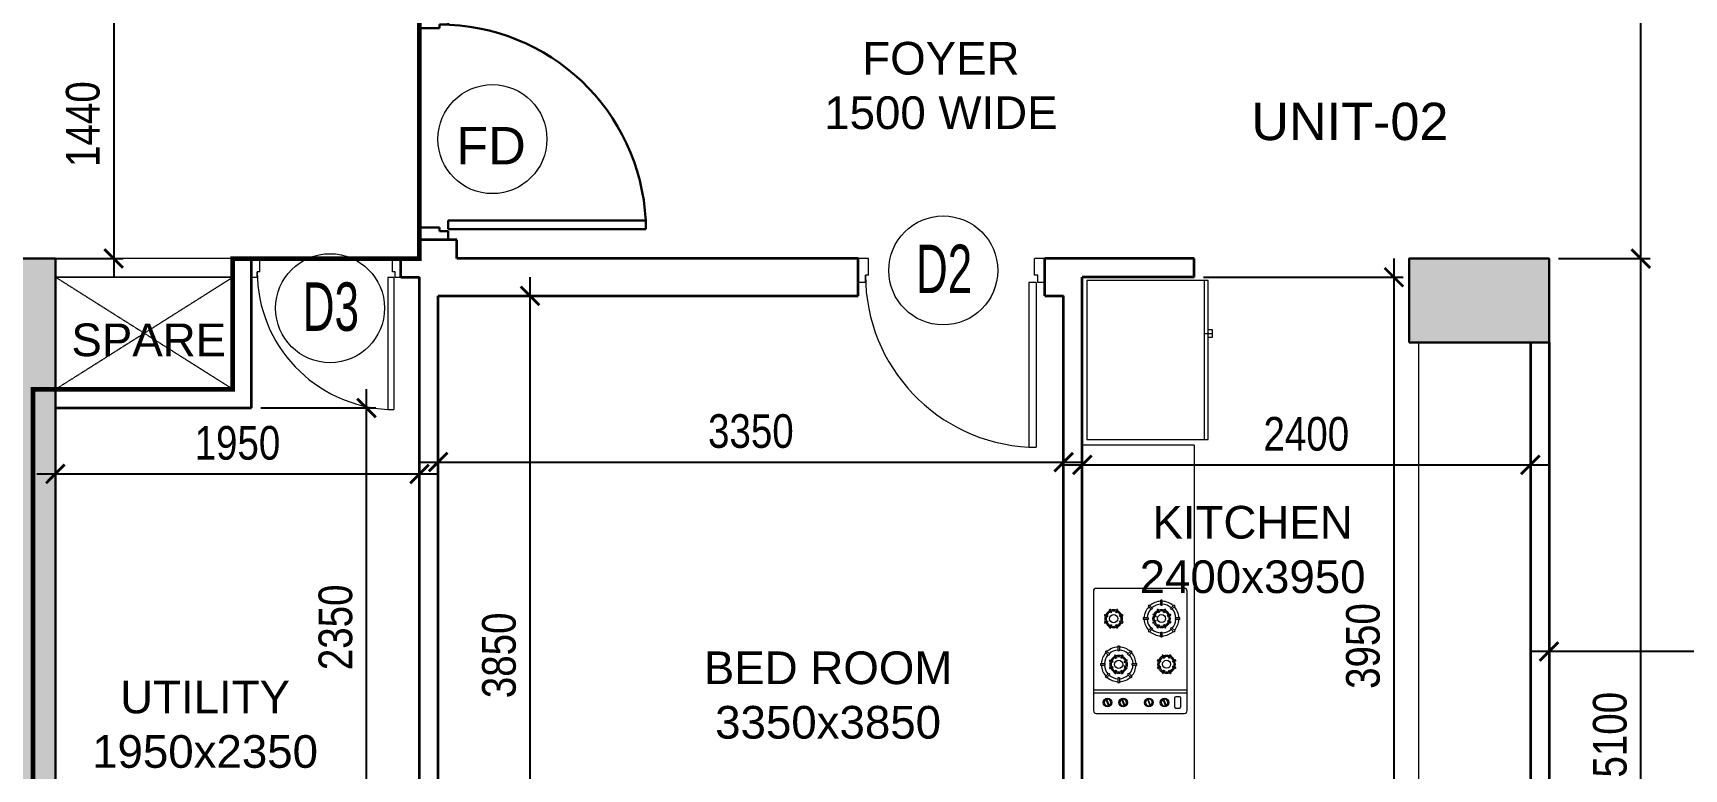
# Model space of a CAD drawing. Header units: millimetres. Extents: x 3650 to 49311, y 3096 to 28325.
# Drawn here: x 29706 to 38549, y 8947 to 12888 of the extents above; entities that cross this region are included whole.
import ezdxf
from ezdxf.enums import TextEntityAlignment as Align

# ---------------------------------------------------------------- set-up
doc = ezdxf.new("R2010")
doc.units = ezdxf.units.MM
doc.linetypes.add('HIDDEN', pattern=[0.375, 0.25, -0.125])
for name, color, linetype, lineweight in [('13SC1', 7, 'Continuous', 15), ('25GR1', 7, 'Continuous', 15), ('DIM', 23, 'Continuous', 25), ('DIM 02', 13, 'Continuous', 15), ('DOOR', 36, 'Continuous', 15), ('ELE', 36, 'Continuous', 20), ('FIXTURE', 8, 'Continuous', 9), ('GPMTAG', 7, 'Continuous', 15), ('HATCH', 8, 'Continuous', 13), ('S-COLUMN HATCH', 254, 'Continuous', 13), ('S-TYPICAL COLUMN', 240, 'Continuous', 30), ('TEXT', 7, 'Continuous', 20), ('UGT & STP', 1, 'Continuous', 30), ('WALL', 40, 'Continuous', 35)]:
    doc.layers.add(name, color=color, linetype=linetype, lineweight=lineweight)
doc.layers.add('AREA', color=1, linetype='Continuous')
doc.styles.add('ARIAL-NARROW', font='')
doc.styles.get("Standard").update_dxf_attribs({"font": 'arial.ttf'})
doc.styles.add('STYOTY', font='ROMANS.shx', dxfattribs={"width": 0.65, "height": 200})
doc.styles.get('ARIAL-NARROW').set_extended_font_data('Arial Narrow')
doc.dimstyles.new('MM 75', dxfattribs={"dimscale": 100, "dimtxt": 1.8, "dimasz": 1, "dimexe": 0.5, "dimexo": 0.5, "dimgap": 0.75, "dimtad": 1, "dimdec": 4, "dimdsep": 46, "dimtxsty": 'ARIAL-NARROW', "dimblk": 'ARCHTICK', "dimcen": -3, "dimdle": 1, "dimadec": 0, "dimazin": 0, "dimtfac": 1, "dimtdec": 4, "dimtofl": 0, "dimtmove": 1, "dimatfit": 3, "dimfxl": 1, "dimtolj": 1, "dimtzin": 0, "dimlwd": -1, "dimlwe": -1, "dimarcsym": 0})

# ---------------------------------------------------------------- blocks, each defined once
blk = doc.blocks.new('G$C249D5FE5')
at = {"layer": 'S-COLUMN HATCH'}
h = blk.add_hatch(color=256, dxfattribs=at)
h.dxf.hatch_style = 1
h.paths.add_polyline_path([(24635, 5225), (24875, 5225), (24875, 25), (24635, 25)])
h = blk.add_hatch(color=256, dxfattribs=at)
h.dxf.hatch_style = 1
h.paths.add_polyline_path([(32125, 4775), (32875, 4775), (32875, 5225), (32125, 5225)])
h = blk.add_hatch(color=256, dxfattribs=at)
h.dxf.hatch_style = 1
h.paths.add_polyline_path([(32125, 4775), (32875, 4775), (32875, 5225), (32125, 5225)])
at = {"layer": 'S-TYPICAL COLUMN', "ltscale": 500, "elevation": 0}
for points in [[(24635, 5225), (24875, 5225), (24875, 25), (24635, 25)], [(32125, 4775), (32875, 4775), (32875, 5225), (32125, 5225)], [(32125, 4775), (32875, 4775), (32875, 5225), (32125, 5225)]]:
    blk.add_lwpolyline(points, close=True, dxfattribs=at)
blk = doc.blocks.new('otyd')
at = {"layer": '13SC1', "color": 7}
blk.add_circle((0, 0), 250, dxfattribs=at)
at = {"layer": '25GR1', "color": 1, "true_color": 0xf00000, "style": 'STYOTY', "width": 0.65, "flags": 1}
for tag, p in [('01', (0, -94.2)), ('02', (3.2, -587.9))]:
    blk.add_attdef(tag, text='', height=200, dxfattribs=at).set_placement(p, align=Align.CENTER)
blk = doc.blocks.new('A$C48195D84-flatten-1')
for p, q in [((0, -628.6), (-850, -628.6)), ((-303.6, -671.4), (-303.6, -650)), ((-260.7, -671.4), (-303.6, -671.4)), ((-282.1, -628.6), (-282.1, -671.4)), ((-260.7, -650), (-260.7, -671.4))]:
    blk.add_line(p, q)
blk.add_lwpolyline([(0, -650), (0, 0), (-850, 0), (-850, -650)], close=True)
blk = doc.blocks.new('A$C38DF52A8-flatten-1')
for p, q in [((0, 14.9), (0, 654.8)), ((14.9, 669.7), (487.4, 669.7)), ((502.3, 654.8), (502.3, 14.9)), ((83.5, 556), (65.2, 574.3)), ((89.4, 561.9), (71.1, 580.2)), ((89.4, 561.9), (83.5, 556)), ((105.8, 524.3), (89.7, 531)), ((121.1, 539.6), (114.5, 555.7)), ((126.6, 541.9), (120, 558)), ((133.3, 580.1), (133.3, 606)), ((141.6, 580.1), (133.3, 580.1)), ((141.6, 580.1), (141.6, 606)), ((148.3, 541.9), (154.9, 558)), ((153.8, 539.6), (160.4, 555.7)), ((185.2, 531), (169.1, 524.3)), ((185.5, 561.9), (203.8, 580.2)), ((191.4, 556), (185.5, 561.9)), ((191.4, 556), (209.7, 574.3)), ((377.5, 538.9), (370.9, 554.9)), ((383, 541.1), (376.4, 557.2)), ((404.7, 541.1), (411.3, 557.2)), ((410.2, 538.9), (416.8, 554.9)), ((39.5, 512.1), (65.4, 512.1)), ((39.5, 503.8), (65.4, 503.8)), ((83.5, 459.9), (65.2, 441.6)), ((65.4, 512.1), (65.4, 503.8)), ((89.4, 454), (71.1, 435.7)), ((83.5, 459.9), (89.4, 454)), ((103.5, 497.2), (87.4, 490.5)), ((103.5, 518.8), (87.5, 525.5)), ((105.8, 491.7), (89.7, 485)), ((114.5, 460.2), (121.1, 476.3)), ((120, 458), (126.6, 474)), ((155, 458), (148.3, 474)), ((160.5, 460.2), (153.8, 476.3)), ((177.5, 522), (164.6, 516.6)), ((177.5, 494), (164.6, 499.3)), ((185.2, 485), (169.1, 491.7)), ((191.4, 459.9), (185.5, 454)), ((185.5, 454), (203.8, 435.7)), ((191.4, 459.9), (209.7, 441.6)), ((209.6, 512.1), (209.6, 503.8)), ((209.6, 512.1), (235.5, 512.1)), ((209.6, 503.8), (235.5, 503.8)), ((359.9, 496.4), (343.8, 489.7)), ((359.9, 518.1), (343.9, 524.7)), ((362.2, 523.6), (346.1, 530.2)), ((362.2, 490.9), (346.1, 484.2)), ((370.9, 459.5), (377.5, 475.6)), ((376.4, 457.2), (383, 473.3)), ((411.4, 457.2), (404.7, 473.3)), ((416.9, 459.5), (410.2, 475.6)), ((441.6, 530.2), (425.5, 523.6)), ((441.6, 484.2), (425.5, 490.9)), ((443.8, 524.7), (427.8, 518.1)), ((443.9, 489.7), (427.8, 496.4)), ((133.3, 410), (133.3, 435.8)), ((141.6, 435.8), (133.3, 435.8)), ((141.6, 410), (141.6, 435.8)), ((362.9, 360.8), (362.9, 334.9)), ((371.3, 360.8), (371.3, 334.9)), ((60.7, 281), (76.8, 274.3)), ((63, 286.5), (79.1, 279.8)), ((87.7, 311.3), (94.4, 295.2)), ((93.2, 313.5), (99.9, 297.5)), ((128.2, 313.5), (121.6, 297.5)), ((133.7, 311.3), (127.1, 295.2)), ((142.4, 279.8), (158.5, 286.5)), ((144.7, 274.3), (160.7, 281)), ((294.9, 266.9), (269.1, 266.9)), ((313.1, 310.9), (294.9, 329.1)), ((294.9, 258.6), (294.9, 266.9)), ((319, 316.7), (300.8, 335)), ((313.1, 310.9), (319, 316.7)), ((319.4, 285.7), (335.5, 279.1)), ((327.1, 276.7), (340, 271.4)), ((344.1, 310.5), (350.8, 294.4)), ((349.6, 312.8), (356.3, 296.7)), ((362.9, 334.9), (371.3, 334.9)), ((384.6, 312.8), (377.9, 296.7)), ((390.1, 310.5), (383.4, 294.4)), ((398.8, 279.1), (414.8, 285.7)), ((401, 273.6), (417.1, 280.2)), ((415.2, 316.7), (433.5, 335)), ((421.1, 310.9), (415.2, 316.7)), ((421.1, 310.9), (439.3, 329.1)), ((439.2, 258.6), (439.2, 266.9)), ((465.1, 266.9), (439.2, 266.9)), ((60.7, 246), (76.8, 252.7)), ((63, 240.5), (79.1, 247.2)), ((94.4, 231.9), (87.7, 215.8)), ((99.9, 229.6), (93.2, 213.5)), ((121.5, 229.6), (128.2, 213.5)), ((127, 231.9), (133.7, 215.8)), ((142.4, 247.2), (158.4, 240.5)), ((144.6, 252.7), (160.7, 246)), ((294.9, 258.6), (269.1, 258.6)), ((313.1, 214.7), (294.9, 196.4)), ((319, 208.8), (300.8, 190.5)), ((313.1, 214.7), (319, 208.8)), ((319.4, 239.8), (335.5, 246.4)), ((327.1, 248.8), (340, 254.1)), ((350.8, 231.1), (344.1, 215)), ((356.3, 228.8), (349.6, 212.8)), ((362.9, 190.6), (371.3, 190.6)), ((362.9, 190.6), (362.9, 164.8)), ((371.3, 190.6), (371.3, 164.8)), ((377.9, 228.8), (384.6, 212.8)), ((383.4, 231.1), (390.1, 215)), ((398.7, 246.4), (414.8, 239.8)), ((401, 251.9), (417.1, 245.3)), ((415.2, 208.8), (421.1, 214.7)), ((415.2, 208.8), (433.5, 190.5)), ((421.1, 214.7), (439.3, 196.4)), ((465.1, 258.6), (439.2, 258.6)), ((0, 125), (502.3, 125)), ((0, 110.1), (0, 125)), ((502.3, 110.1), (0, 110.1)), ((41.2, 89.1), (61.5, 89.1)), ((502.3, 125), (502.3, 110.1)), ((33.7, 36.3), (33.7, 81.7)), ((61.5, 28.9), (41.2, 28.9)), ((68.9, 81.7), (68.9, 36.3)), ((127.1, 75.6), (112.9, 42.8)), ((129.8, 74.5), (115.6, 41.6)), ((210.8, 75.6), (196.6, 42.8)), ((213.5, 74.5), (199.3, 41.6)), ((348.7, 75.6), (334.5, 42.8)), ((351.5, 74.5), (337.3, 41.6)), ((432.4, 75.6), (418.3, 42.8)), ((435.2, 74.5), (421, 41.6)), ((487.4, 0), (14.9, 0))]:
    blk.add_line(p, q)
at = {"extrusion": (0, 0, -1)}
for centre, major_axis, start_param, end_param in [((14.9, 654.8), (10.5, 10.5), 3.926991, 5.497787), ((487.4, 654.8), (10.5, -10.5), 3.926989, 5.497786), ((137.5, 508), (65.8, -65.8), 2.401009, 3.096778), ((137.5, 508), (54.4, 54.4), 3.981227, 4.658153), ((137.5, 508), (69.3, 69.3), 4.669854, 4.754924), ((137.5, 508), (65.8, -65.8), 3.186407, 3.882176), ((137.5, 508), (54.4, 54.4), 4.766625, 5.443551), ((137.5, 508), (37.5, -37.5), 2.693228, 2.805648), ((137.5, 508), (33.7, -33.7), 2.811975, 3.472158), ((137.5, 508), (28.9, -28.9), 2.822404, 3.461887), ((137.5, 508), (37.5, 37.5), 5.049187, 5.161606), ((137.5, 508), (25.2, -25.2), 3.451071, 3.618432), ((137.5, 508), (33.7, -33.7), 3.597111, 4.257093), ((137.5, 508), (28.9, 28.9), 5.178292, 5.817541), ((137.5, 508), (69.3, -69.3), 3.884456, 3.969525), ((137.5, 508), (65.8, 65.8), 5.542602, 6.238371), ((137.5, 508), (54.4, -54.4), 3.981227, 4.658153), ((137.5, 508), (25.2, 25.2), 5.806644, 5.974006), ((137.5, 508), (37.5, 37.5), 5.83401, 5.94643), ((137.5, 508), (28.9, 28.9), 5.96315, 6.602482), ((137.5, 508), (33.7, 33.7), 5.952842, 6.612895), ((137.5, 508), (54.4, -54.4), 4.766625, 5.443551), ((137.5, 508), (69.3, -69.3), 4.669854, 4.754924), ((137.5, 508), (65.8, -65.8), 4.757204, 5.452973), ((393.8, 507.2), (33.7, 33.7), 4.382772, 5.042954), ((393.8, 507.2), (28.9, -28.9), 2.822404, 3.461887), ((393.8, 507.2), (37.5, -37.5), 3.47839, 3.59081), ((393.8, 507.2), (25.2, 25.2), 5.021867, 5.189229), ((393.8, 507.2), (33.7, 33.7), 5.167907, 5.827889), ((393.8, 507.2), (28.9, -28.9), 3.607499, 4.246748), ((393.8, 507.2), (25.2, -25.2), 4.235848, 4.403209), ((393.8, 507.2), (37.5, -37.5), 4.263372, 4.375791), ((393.8, 507.2), (28.9, 28.9), 5.96315, 6.602482), ((393.8, 507.2), (33.7, -33.7), 4.382046, 5.042098), ((137.5, 508), (69.3, -69.3), 2.31366, 2.398729), ((137.5, 508), (65.8, 65.8), 3.186407, 3.882176), ((137.5, 508), (54.4, 54.4), 3.195829, 3.872755), ((137.5, 508), (54.4, 54.4), 2.410431, 3.087356), ((137.5, 508), (37.5, 37.5), 3.478543, 3.590963), ((137.5, 508), (33.7, -33.7), 2.026485, 2.687022), ((137.5, 508), (33.7, 33.7), 2.811491, 3.472328), ((137.5, 508), (28.9, -28.9), 2.036898, 2.676795), ((137.5, 508), (28.9, -28.9), 1.251042, 1.891289), ((137.5, 508), (25.2, 25.2), 4.236821, 4.404182), ((137.5, 508), (25.2, 25.2), 3.451299, 3.618661), ((137.5, 508), (37.5, 37.5), 2.692792, 2.805212), ((137.5, 508), (15.4, -15.4), 0.785398, 7.068583), ((137.5, 508), (25.2, 25.2), 2.665374, 2.832736), ((137.5, 508), (33.7, 33.7), 2.025629, 2.686537), ((137.5, 508), (28.9, -28.9), 0.465104, 1.105433), ((137.5, 508), (54.4, -54.4), 0.054236, 0.731162), ((137.5, 508), (25.2, 25.2), 1.879355, 2.046717), ((137.5, 508), (37.5, 37.5), 1.906977, 2.019397), ((137.5, 508), (28.9, -28.9), 5.962585, 6.60268), ((137.5, 508), (33.7, 33.7), 1.239969, 1.900676), ((137.5, 508), (25.2, -25.2), 5.020719, 5.188081), ((137.5, 508), (25.2, -25.2), 5.805994, 5.973356), ((137.5, 508), (30, 30), 0.336028, 0.448447), ((137.5, 508), (30, 30), 1.121343, 1.233763), ((137.5, 508), (28.9, 28.9), 0.464905, 1.104587), ((137.5, 508), (33.7, 33.7), 0.454663, 1.115015), ((137.5, 508), (54.4, -54.4), 5.552023, 6.228949), ((137.5, 508), (65.8, -65.8), 5.542602, 6.238371), ((137.5, 508), (69.3, 69.3), 0.742864, 0.827933), ((393.8, 507.2), (37.5, -37.5), 1.907747, 2.020167), ((393.8, 507.2), (37.5, 37.5), 4.264024, 4.376444), ((393.8, 507.2), (33.7, 33.7), 3.597281, 4.257819), ((393.8, 507.2), (33.7, 33.7), 2.811491, 3.472328), ((393.8, 507.2), (28.9, 28.9), 3.607694, 4.247591), ((393.8, 507.2), (28.9, 28.9), 2.821838, 3.462086), ((393.8, 507.2), (25.2, 25.2), 4.236821, 4.404182), ((393.8, 507.2), (25.2, 25.2), 3.451299, 3.618661), ((393.8, 507.2), (37.5, -37.5), 1.121996, 1.234415), ((393.8, 507.2), (15.4, -15.4), 0.785398, 7.068583), ((393.8, 507.2), (25.2, -25.2), 1.094578, 1.261939), ((393.8, 507.2), (33.7, 33.7), 2.025629, 2.686537), ((393.8, 507.2), (28.9, 28.9), 2.0359, 2.676229), ((393.8, 507.2), (25.2, -25.2), 0.308559, 0.47592), ((393.8, 507.2), (37.5, -37.5), 0.336181, 0.448601), ((393.8, 507.2), (28.9, -28.9), 5.962585, 6.60268), ((393.8, 507.2), (33.7, 33.7), 1.239969, 1.900676), ((393.8, 507.2), (25.2, 25.2), 0.30833, 0.475692), ((393.8, 507.2), (25.2, -25.2), 5.805994, 5.973356), ((393.8, 507.2), (28.9, 28.9), 0.464905, 1.104587), ((393.8, 507.2), (33.7, 33.7), 0.454663, 1.115015), ((393.8, 507.2), (37.5, 37.5), 0.336028, 0.448447), ((393.8, 507.2), (37.5, 37.5), 1.121343, 1.233763), ((137.5, 508), (69.3, 69.3), 3.099058, 3.184127), ((137.5, 508), (65.8, -65.8), 0.830213, 1.525982), ((137.5, 508), (69.3, 69.3), 2.31366, 2.398729), ((137.5, 508), (65.8, 65.8), 1.615611, 2.31138), ((137.5, 508), (69.3, -69.3), 6.240651, 6.32572), ((367.1, 262.8), (65.8, -65.8), 3.186407, 3.882176), ((367.1, 262.8), (69.3, 69.3), 5.455253, 5.540322), ((367.1, 262.8), (65.8, 65.8), 5.542602, 6.238371), ((110.7, 263.5), (37.5, -37.5), 2.692139, 2.804559), ((110.7, 263.5), (33.7, 33.7), 3.596255, 4.256608), ((110.7, 263.5), (33.7, 33.7), 4.381561, 5.042269), ((110.7, 263.5), (28.9, 28.9), 3.606498, 4.24618), ((110.7, 263.5), (28.9, -28.9), 2.820992, 3.461088), ((110.7, 263.5), (25.2, -25.2), 2.664401, 2.831763), ((110.7, 263.5), (37.5, -37.5), 3.477774, 3.590193), ((110.7, 263.5), (15.4, -15.4), 0.785398, 7.068583), ((110.7, 263.5), (25.2, 25.2), 5.020948, 5.188309), ((110.7, 263.5), (33.7, 33.7), 5.167222, 5.82813), ((110.7, 263.5), (28.9, -28.9), 3.606696, 4.247026), ((110.7, 263.5), (25.2, -25.2), 4.236171, 4.403532), ((110.7, 263.5), (37.5, 37.5), 5.834385, 5.946804), ((110.7, 263.5), (28.9, -28.9), 4.392635, 5.032882), ((110.7, 263.5), (33.7, 33.7), 5.953083, 6.613921), ((110.7, 263.5), (25.2, -25.2), 5.022095, 5.189457), ((110.7, 263.5), (28.9, -28.9), 5.178491, 5.818387), ((110.7, 263.5), (33.7, -33.7), 5.168078, 5.828615), ((110.7, 263.5), (37.5, 37.5), 0.336951, 0.44937), ((367.1, 262.8), (69.3, -69.3), 2.31366, 2.398729), ((367.1, 262.8), (65.8, 65.8), 3.971805, 4.667574), ((367.1, 262.8), (54.4, -54.4), 2.410431, 3.087356), ((367.1, 262.8), (69.3, 69.3), 4.669854, 4.754924), ((367.1, 262.8), (54.4, -54.4), 3.195829, 3.872755), ((367.1, 262.8), (33.7, 33.7), 3.596255, 4.256608), ((367.1, 262.8), (33.7, 33.7), 4.381561, 5.042269), ((367.1, 262.8), (28.9, 28.9), 3.606498, 4.24618), ((367.1, 262.8), (30, -30), 2.692139, 2.804559), ((367.1, 262.8), (28.9, -28.9), 2.820992, 3.461088), ((367.1, 262.8), (25.2, 25.2), 4.235198, 4.402559), ((367.1, 262.8), (37.5, 37.5), 5.04857, 5.160989), ((367.1, 262.8), (15.4, 15.4), 2.35619449018949, 8.639379797369077), ((367.1, 262.8), (25.2, 25.2), 5.020948, 5.188309), ((367.1, 262.8), (33.7, -33.7), 3.596425, 4.257334), ((367.1, 262.8), (28.9, 28.9), 5.177493, 5.817822), ((367.1, 262.8), (54.4, 54.4), 5.552023, 6.228949), ((367.1, 262.8), (25.2, 25.2), 5.806967, 5.974328), ((367.1, 262.8), (37.5, -37.5), 4.263588, 4.376008), ((367.1, 262.8), (28.9, -28.9), 4.392635, 5.032882), ((367.1, 262.8), (33.7, 33.7), 5.953083, 6.613921), ((367.1, 262.8), (25.2, 25.2), 0.309706, 0.477068), ((367.1, 262.8), (28.9, -28.9), 5.178491, 5.818387), ((367.1, 262.8), (33.7, 33.7), 0.455689, 1.116226), ((367.1, 262.8), (37.5, 37.5), 0.336951, 0.44937), ((367.1, 262.8), (54.4, 54.4), 0.054236, 0.731162), ((367.1, 262.8), (69.3, -69.3), 4.669854, 4.754924), ((367.1, 262.8), (65.8, 65.8), 0.044815, 0.740584), ((367.1, 262.8), (69.3, -69.3), 5.455253, 5.540322), ((110.7, 263.5), (37.5, -37.5), 1.906824, 2.019244), ((110.7, 263.5), (33.7, 33.7), 2.81125, 3.471302), ((110.7, 263.5), (28.9, -28.9), 1.250761, 1.890093), ((110.7, 263.5), (25.2, -25.2), 1.879127, 2.046488), ((110.7, 263.5), (37.5, 37.5), 2.692575, 2.804995), ((110.7, 263.5), (25.2, -25.2), 1.094255, 1.261617), ((110.7, 263.5), (33.7, -33.7), 0.455519, 1.1155), ((110.7, 263.5), (28.9, -28.9), 0.465903, 1.105152), ((110.7, 263.5), (25.2, 25.2), 1.880274, 2.047636), ((110.7, 263.5), (37.5, -37.5), 0.336798, 0.449217), ((110.7, 263.5), (28.9, -28.9), 5.963996, 6.60348), ((110.7, 263.5), (33.7, -33.7), 5.953568, 6.613751), ((110.7, 263.5), (25.2, 25.2), 1.095228, 1.26259), ((110.7, 263.5), (37.5, -37.5), 5.834821, 5.94724), ((367.1, 262.8), (65.8, -65.8), 1.615611, 2.31138), ((367.1, 262.8), (54.4, 54.4), 3.195829, 3.872755), ((367.1, 262.8), (69.3, -69.3), 1.528262, 1.613331), ((367.1, 262.8), (65.8, 65.8), 2.401009, 3.096778), ((367.1, 262.8), (54.4, -54.4), 0.839634, 1.51656), ((367.1, 262.8), (33.7, 33.7), 2.81125, 3.471302), ((367.1, 262.8), (30, -30), 1.906824, 2.019244), ((367.1, 262.8), (28.9, 28.9), 2.821558, 3.460889), ((367.1, 262.8), (25.2, 25.2), 3.449923, 3.617285), ((367.1, 262.8), (37.5, -37.5), 1.121779, 1.234199), ((367.1, 262.8), (25.2, -25.2), 1.094255, 1.261617), ((367.1, 262.8), (33.7, 33.7), 2.026315, 2.686297), ((367.1, 262.8), (28.9, 28.9), 2.0367, 2.675949), ((367.1, 262.8), (54.4, 54.4), 1.625033, 2.301958), ((367.1, 262.8), (65.8, -65.8), 0.044815, 0.740584), ((367.1, 262.8), (25.2, -25.2), 0.309478, 0.47684), ((367.1, 262.8), (37.5, 37.5), 1.907594, 2.020014), ((367.1, 262.8), (28.9, -28.9), 5.963996, 6.60348), ((367.1, 262.8), (33.7, -33.7), 5.953568, 6.613751), ((367.1, 262.8), (25.2, 25.2), 1.095228, 1.26259), ((367.1, 262.8), (37.5, -37.5), 5.834821, 5.94724), ((367.1, 262.8), (54.4, -54.4), 5.552023, 6.228949), ((367.1, 262.8), (69.3, 69.3), 1.528262, 1.613331), ((367.1, 262.8), (65.8, -65.8), 5.542602, 6.238371), ((41.2, 81.7), (5.26, 5.26), 3.926991, 5.497787), ((61.5, 81.7), (5.26, -5.26), 3.926991, 5.497787), ((367.1, 262.8), (69.3, -69.3), 0.742864, 0.827933), ((14.9, 14.9), (10.5, -10.5), 0.785398, 2.356194), ((41.2, 36.3), (5.26, -5.26), 0.785398, 2.356194), ((61.5, 36.3), (5.26, 5.26), 0.785398, 2.356194), ((121.3, 58.6), (16.4, -16.4), 0.78538, 7.068565), ((121.3, 58.6), (12.7, -12.7), 1.27595, 4.251633), ((121.3, 58.6), (12.7, -12.7), 4.417543, 7.393226), ((205.1, 58.6), (16.4, -16.4), 0.785398, 7.068583), ((205.1, 58.6), (12.7, -12.7), 1.27595, 4.251633), ((205.1, 58.6), (12.7, -12.7), 4.417543, 7.393226), ((343, 58.6), (16.4, -16.4), 0.785398, 7.068583), ((343, 58.6), (12.7, 12.7), 2.846747, 5.822429), ((343, 58.6), (12.7, 12.7), 5.988339, 8.964022), ((426.7, 58.6), (16.4, -16.4), 0.78538, 7.068565), ((426.7, 58.6), (12.7, 12.7), 2.846747, 5.822429), ((426.7, 58.6), (12.7, 12.7), 5.988339, 8.964022), ((487.4, 14.9), (10.5, 10.5), 0.785398, 2.356194)]:
    blk.add_ellipse(centre, major_axis=major_axis, ratio=1, start_param=start_param, end_param=end_param, dxfattribs=at)
blk = doc.blocks.new('d900')
for p, q in [((42.4, 115), (42.4, 908.9)), ((77.4, 908.9), (42.4, 908.9)), ((77.4, 115), (77.4, 908.9)), ((0, 115), (35, 115)), ((0, 115), (0, 0)), ((35, 115), (35, 80)), ((35, 80), (50, 80)), ((42.4, 115), (77.4, 115)), ((50, 80), (50, 0)), ((850, 80), (865, 80)), ((850, 80), (850, 0)), ((865, 115), (865, 80)), ((865, 115), (900, 115)), ((900, 115), (900, 0)), ((0, 0), (50, 0)), ((850, 0), (900, 0))]:
    blk.add_line(p, q)
blk.add_arc((35, 80), 830, 0, 87.07135)
blk = doc.blocks.new('G$C95A48F53')
for p, q in [((1058.6, 1153.3, 0), (1058.6, 1200, 0)), ((1058.6, 1200, 0), (1211.9, 1200, 0)), ((1058.6, 1153.3, 0), (1105.2, 1153.3, 0)), ((1105.2, 1133.3, 0), (1105.2, 1153.3, 0)), ((1211.9, 1133.3, 0), (1211.9, 1200, 0)), ((1105.2, 1133.3, 0), (1211.9, 1133.3, 0)), ((1058.6, 103.2, 0), (0, 103.2, 0)), ((0, 103.2, 0), (0, 56.5, 0)), ((1058.6, 56.5, 0), (1058.6, 103.2, 0)), ((1058.6, 56.5, 0), (0, 56.5, 0)), ((1058.6, 0, 0), (1058.6, 46.7, 0)), ((1058.6, 46.7, 0), (1105.2, 46.7, 0)), ((1058.6, 0, 0), (1211.9, 0, 0)), ((1105.2, 66.7, 0), (1211.9, 66.7, 0)), ((1105.2, 46.7, 0), (1105.2, 66.7, 0)), ((1211.9, 0, 0), (1211.9, 66.7, 0))]:
    blk.add_line(p, q)
blk.add_arc((1105.2, 46.7, 0), 1106.7, 90, 177.07135)
blk = doc.blocks.new('G$C30D462EE')
at = {"layer": 'DOOR', "ltscale": 0.6}
blk.add_line((-14560, 3950, 0), (-15360, 3950, 0), dxfattribs=at)
at = {"layer": 'ELE'}
for p, q in [((-15460, 4050), (-16410, 4050, 0)), ((-15460, 3950), (-16410, 3950, 0))]:
    blk.add_line(p, q, dxfattribs=at)
at = {"layer": 'FIXTURE'}
for p, q in [((-10310, 4950), (-10310, 8000)), ((-9110, 4400, 0), (-9110, 8000)), ((-10310, 4950), (-10910, 4950))]:
    blk.add_line(p, q, dxfattribs=at)
at = {"layer": 'HATCH', "linetype": 'HIDDEN'}
for p, q in [((-15460, 4650, 0), (-16410, 4050, 0)), ((-16410, 4650, 0), (-15460, 4050))]:
    blk.add_line(p, q, dxfattribs=at)
at = {"layer": 'WALL'}
for p, q in [((-14460, 8100, 0), (-14460, 4050, 0)), ((-14360, 8000), (-14360, 4150)), ((-11010, 8000), (-11010, 4150)), ((-10910, 8000), (-10910, 4050)), ((-8510, 4400, 0), (-8510, 7800, 0)), ((-8410, 4400, 0), (-8410, 7800, 0)), ((-16410, 4750, 0), (-15360, 4750)), ((-15360, 4750), (-15360, 3950)), ((-15460, 4650, 0), (-16410, 4650)), ((-15460, 4650, 0), (-15460, 3950)), ((-14360, 4150), (-12110, 4150, 0)), ((-12110, 4150, 0), (-12110, 3950, 0)), ((-11110, 4150), (-11010, 4150)), ((-11110, 4150), (-11110, 3950)), ((-14560, 4050), (-14560, 3950)), ((-14560, 4050, 0), (-14460, 4050, 0)), ((-10310, 4050), (-10910, 4050)), ((-10310, 4050), (-10310, 3950)), ((-15360, 3950), (-15460, 3950)), ((-14460, 3950), (-14560, 3950)), ((-14460, 3950), (-14460, 3850, 0)), ((-12110, 3950, 0), (-14260, 3950)), ((-14260, 3950), (-14260, 3850, 0)), ((-10310, 3950), (-11110, 3950)), ((-14260, 3850, 0), (-14460, 3850, 0))]:
    blk.add_line(p, q, dxfattribs=at)
at = {"layer": 'DOOR', "ltscale": 0.6}
for p, xscale, yscale, zscale in [((-11110, 3950), -1.111111111111111, 1.111111111111111, 1.111111111111111), ((-14560, 3950, 0), -0.8888888888886131, 0.8888888888886131, 0.8888888888886131)]:
    blk.add_blockref('d900', p, dxfattribs=dict(at, xscale=xscale, yscale=yscale, zscale=zscale))
at = {"layer": 'FIXTURE', "rotation": 180}
blk.add_blockref('A$C38DF52A8-flatten-1', (-10347.9, 6386.1), dxfattribs=at)
at = {"layer": 'FIXTURE', "xscale": -1, "rotation": 89.99999999999899}
blk.add_blockref('A$C48195D84-flatten-1', (-10885.9, 4068.5), dxfattribs=at)
at = {"layer": 'UGT & STP', "rotation": 180}
blk.add_blockref('G$C95A48F53', (-13248.1, 3850, 0), dxfattribs=at)
blk = doc.blocks.new('_ArchTick')
at = {"color": 0, "linetype": 'ByBlock', "const_width": 0.15}
blk.add_lwpolyline([(-0.5, -0.5), (0.5, 0.5)], dxfattribs=at)
blk = doc.blocks.new('*D255')
at = {"layer": 'Defpoints', "color": 0}
for p in [(37826.3, 11680.7, 0), (38317.9, 11680.7), (38063.8, 6580.7, 0)]:
    blk.add_point(p, dxfattribs=at)
at = {"layer": 'DIM'}
for p, q in [((38317.9, 6480.7), (38317.9, 11780.7)), ((37876.3, 11680.7), (38367.9, 11680.7)), ((38113.8, 6580.7), (38367.9, 6580.7))]:
    blk.add_line(p, q, dxfattribs=at)
at = {"layer": 'DIM', "xscale": 100, "yscale": 100, "zscale": 100}
for p, rotation in [((38317.9, 11680.7), 90), ((38317.9, 6580.7), 270)]:
    blk.add_blockref('_ArchTick', p, dxfattribs=dict(at, rotation=rotation))
at = {"layer": 'DIM', "color": 3, "insert": (38152.9, 9130.7), "char_height": 180, "attachment_point": 5, "rotation": 90, "style": 'ARIAL-NARROW'}
blk.add_mtext('\\A1;5100', dxfattribs=at)
blk = doc.blocks.new('*D256')
at = {"layer": 'Defpoints', "color": 0}
for p in [(37826.3, 15530.7, 0), (38317.9, 15530.7), (37826.3, 11680.7, 0)]:
    blk.add_point(p, dxfattribs=at)
at = {"layer": 'DIM'}
for p, q in [((38317.9, 11580.7), (38317.9, 15630.7)), ((37876.3, 15530.7), (38367.9, 15530.7)), ((37876.3, 11680.7), (38367.9, 11680.7))]:
    blk.add_line(p, q, dxfattribs=at)
at = {"layer": 'DIM', "xscale": 100, "yscale": 100, "zscale": 100}
for p, rotation in [((38317.9, 15530.7), 90), ((38317.9, 11680.7), 270)]:
    blk.add_blockref('_ArchTick', p, dxfattribs=dict(at, rotation=rotation))
at = {"layer": 'DIM', "color": 3, "insert": (38152.9, 13605.7), "char_height": 180, "attachment_point": 5, "rotation": 90, "style": 'ARIAL-NARROW'}
blk.add_mtext('\\A1;3850', dxfattribs=at)
blk = doc.blocks.new('*D257')
at = {"layer": 'Defpoints', "color": 0}
for p in [(37826.3, 10035, 0), (41326.3, 9679.9, 0), (37826.3, 9576.1)]:
    blk.add_point(p, dxfattribs=at)
at = {"layer": 'DIM'}
for p, q in [((37826.3, 9985), (37826.3, 9526.1)), ((41426.3, 9576.1), (37726.3, 9576.1)), ((41326.3, 9629.9), (41326.3, 9526.1))]:
    blk.add_line(p, q, dxfattribs=at)
at = {"layer": 'DIM', "xscale": 100, "yscale": 100, "zscale": 100, "rotation": 180}
blk.add_blockref('_ArchTick', (37826.3, 9576.1), dxfattribs=at)
at = {"layer": 'DIM', "xscale": 100, "yscale": 100, "zscale": 100}
blk.add_blockref('_ArchTick', (41326.3, 9576.1), dxfattribs=at)
at = {"layer": 'DIM', "color": 3, "insert": (39576.3, 9741.1), "char_height": 180, "attachment_point": 5, "style": 'ARIAL-NARROW'}
blk.add_mtext('\\A1;3500', dxfattribs=at)
blk = doc.blocks.new('*D258')
at = {"layer": 'Defpoints', "color": 0}
for p in [(31876.3, 10792.6, 0), (35226.3, 10792.6, 0), (35226.3, 10590.7)]:
    blk.add_point(p, dxfattribs=at)
at = {"layer": 'DIM'}
for p, q in [((31876.3, 10742.6), (31876.3, 10540.7)), ((35226.3, 10742.6), (35226.3, 10540.7)), ((31776.3, 10590.7), (35326.3, 10590.7))]:
    blk.add_line(p, q, dxfattribs=at)
at = {"layer": 'DIM', "xscale": 100, "yscale": 100, "zscale": 100, "rotation": 180}
blk.add_blockref('_ArchTick', (31876.3, 10590.7), dxfattribs=at)
at = {"layer": 'DIM', "xscale": 100, "yscale": 100, "zscale": 100}
blk.add_blockref('_ArchTick', (35226.3, 10590.7), dxfattribs=at)
at = {"layer": 'DIM', "color": 3, "insert": (33551.3, 10755.7), "char_height": 180, "attachment_point": 5, "style": 'ARIAL-NARROW'}
blk.add_mtext('\\A1;3350', dxfattribs=at)
blk = doc.blocks.new('*D259')
at = {"layer": 'Defpoints', "color": 0}
for p in [(35326.3, 10740, 0), (37726.3, 10740, 0), (37726.3, 10575.9)]:
    blk.add_point(p, dxfattribs=at)
at = {"layer": 'DIM'}
for p, q in [((35326.3, 10690), (35326.3, 10525.9)), ((37726.3, 10690), (37726.3, 10525.9)), ((35226.3, 10575.9), (37826.3, 10575.9))]:
    blk.add_line(p, q, dxfattribs=at)
at = {"layer": 'DIM', "xscale": 100, "yscale": 100, "zscale": 100, "rotation": 180}
blk.add_blockref('_ArchTick', (35326.3, 10575.9), dxfattribs=at)
at = {"layer": 'DIM', "xscale": 100, "yscale": 100, "zscale": 100}
blk.add_blockref('_ArchTick', (37726.3, 10575.9), dxfattribs=at)
at = {"layer": 'DIM', "color": 3, "insert": (36526.3, 10740.9), "char_height": 180, "attachment_point": 5, "style": 'ARIAL-NARROW'}
blk.add_mtext('\\A1;2400', dxfattribs=at)
blk = doc.blocks.new('*D260')
at = {"layer": 'Defpoints', "color": 0}
for p in [(32285.3, 11480.7, 0), (32351.3, 7630.7, 0), (32367.9, 7630.7)]:
    blk.add_point(p, dxfattribs=at)
at = {"layer": 'DIM'}
for p, q in [((32367.9, 11580.7), (32367.9, 7530.7)), ((32335.3, 11480.7), (32417.9, 11480.7)), ((32401.3, 7630.7), (32417.9, 7630.7))]:
    blk.add_line(p, q, dxfattribs=at)
at = {"layer": 'DIM', "xscale": 100, "yscale": 100, "zscale": 100}
for p, rotation in [((32367.9, 11480.7), 90), ((32367.9, 7630.7), 270)]:
    blk.add_blockref('_ArchTick', p, dxfattribs=dict(at, rotation=rotation))
at = {"layer": 'DIM', "color": 3, "insert": (32202.9, 9555.7), "char_height": 180, "attachment_point": 5, "rotation": 90, "style": 'ARIAL-NARROW'}
blk.add_mtext('\\A1;3850', dxfattribs=at)
blk = doc.blocks.new('*D261')
at = {"layer": 'Defpoints', "color": 0}
for p in [(35926.3, 11580.7, 0), (36726.3, 7630.7, 0), (36995.4, 7630.7)]:
    blk.add_point(p, dxfattribs=at)
at = {"layer": 'DIM'}
for p, q in [((36995.4, 11680.7), (36995.4, 7530.7)), ((35976.3, 11580.7), (37045.4, 11580.7)), ((36776.3, 7630.7), (37045.4, 7630.7))]:
    blk.add_line(p, q, dxfattribs=at)
at = {"layer": 'DIM', "xscale": 100, "yscale": 100, "zscale": 100}
for p, rotation in [((36995.4, 11580.7), 90), ((36995.4, 7630.7), 270)]:
    blk.add_blockref('_ArchTick', p, dxfattribs=dict(at, rotation=rotation))
at = {"layer": 'DIM', "color": 3, "insert": (36830.4, 9605.7), "char_height": 180, "attachment_point": 5, "rotation": 90, "style": 'ARIAL-NARROW'}
blk.add_mtext('\\A1;3950', dxfattribs=at)
blk = doc.blocks.new('*D263')
at = {"layer": 'Defpoints', "color": 0}
for p in [(30876.3, 10880.7, 0), (31492, 10880.7), (30976.3, 8530.7, 0)]:
    blk.add_point(p, dxfattribs=at)
at = {"layer": 'DIM'}
for p, q in [((31492, 8430.7), (31492, 10980.7)), ((30926.3, 10880.7), (31542, 10880.7)), ((31026.3, 8530.7), (31542, 8530.7))]:
    blk.add_line(p, q, dxfattribs=at)
at = {"layer": 'DIM', "xscale": 100, "yscale": 100, "zscale": 100}
for p, rotation in [((31492, 10880.7), 90), ((31492, 8530.7), 270)]:
    blk.add_blockref('_ArchTick', p, dxfattribs=dict(at, rotation=rotation))
at = {"layer": 'DIM', "color": 3, "insert": (31327, 9705.7), "char_height": 180, "attachment_point": 5, "rotation": 90, "style": 'ARIAL-NARROW'}
blk.add_mtext('\\A1;2350', dxfattribs=at)
blk = doc.blocks.new('*D264')
at = {"layer": 'Defpoints', "color": 0}
for p in [(29826.3, 10555, 0), (31776.3, 10590.7), (31776.3, 10527.5)]:
    blk.add_point(p, dxfattribs=at)
at = {"layer": 'DIM'}
for p, q in [((29726.3, 10527.5), (31876.3, 10527.5)), ((31776.3, 10540.7), (31776.3, 10477.5)), ((29826.3, 10505), (29826.3, 10477.5))]:
    blk.add_line(p, q, dxfattribs=at)
at = {"layer": 'DIM', "xscale": 100, "yscale": 100, "zscale": 100, "rotation": 180}
blk.add_blockref('_ArchTick', (29826.3, 10527.5), dxfattribs=at)
at = {"layer": 'DIM', "xscale": 100, "yscale": 100, "zscale": 100}
blk.add_blockref('_ArchTick', (31776.3, 10527.5), dxfattribs=at)
at = {"layer": 'DIM', "color": 3, "insert": (30801.3, 10692.5), "char_height": 180, "attachment_point": 5, "style": 'ARIAL-NARROW'}
blk.add_mtext('\\A1;1950', dxfattribs=at)
blk = doc.blocks.new('*D266')
at = {"layer": 'Defpoints', "color": 0}
for p in [(29726.3, 13120.7, 0), (29726.3, 11680.7, 0), (30138.8, 11680.7)]:
    blk.add_point(p, dxfattribs=at)
at = {"layer": 'DIM'}
for p, q in [((30138.8, 13220.7), (30138.8, 11580.7)), ((29776.3, 13120.7), (30188.8, 13120.7)), ((29776.3, 11680.7), (30188.8, 11680.7))]:
    blk.add_line(p, q, dxfattribs=at)
at = {"layer": 'DIM', "xscale": 100, "yscale": 100, "zscale": 100}
for p, rotation in [((30138.8, 13120.7), 90), ((30138.8, 11680.7), 270)]:
    blk.add_blockref('_ArchTick', p, dxfattribs=dict(at, rotation=rotation))
at = {"layer": 'DIM', "color": 3, "insert": (29973.8, 12400.7), "char_height": 180, "attachment_point": 5, "rotation": 90, "style": 'ARIAL-NARROW'}
blk.add_mtext('\\A1;1440', dxfattribs=at)
blk = doc.blocks.new('G$CFD200602')
at = {"layer": 'AREA', "const_width": 25}
blk.add_lwpolyline([(1033.47905, 1621.99803), (1153.47905, 1621.99803), (1153.47905, 6121.99803), (2223.47905, 6121.99803), (2223.47905, 6821.99803), (3223.47905, 6821.99803), (3223.47905, 8321.99803)], dxfattribs=at)

msp = doc.modelspace()

# ---------------------------------------------------------------- linework, layer by layer
at = {"layer": '13SC1', "color": 12, "true_color": 0xe00000}
msp.add_circle((32167.04982, 12320.15833, 0), 291.78104, dxfattribs=at)
at = {"layer": 'Defpoints', "color": 1, "const_width": 10, "elevation": 0}
msp.add_lwpolyline([(30776.29377, 11580.74831), (29826.29377, 11580.74831), (29826.29377, 10980.74831), (30776.29377, 10980.74831)], close=True, dxfattribs=at)

# ---------------------------------------------------------------- block references
at = {"layer": 'DIM 02'}
msp.add_blockref('G$CFD200602', (28552.81472, 4858.75028, 0), dxfattribs=at)
at = {"layer": 'GPMTAG'}
ref = msp.add_blockref('otyd', (34581.47043, 11616.97717, 0), dxfattribs=dict(at, xscale=1.167124152258039, yscale=1.167124152258039, zscale=1.167124152258039))
ref.add_attrib('01', 'D2', dxfattribs={"layer": '25GR1', "height": 259.360923, "width": 0.65}).set_placement((34585.97257, 11495.63924, 0), align=Align.CENTER)
ref = msp.add_blockref('otyd', (31297.24318, 11414.8153, 0), dxfattribs=dict(at, xscale=1.167124152258039, yscale=1.167124152258039, zscale=1.167124152258039))
ref.add_attrib('01', 'D3', dxfattribs={"layer": '25GR1', "height": 259.360923, "width": 0.65}).set_placement((31301.74532, 11293.47737, 0), align=Align.CENTER)
at = {"layer": 'S-TYPICAL COLUMN'}
msp.add_blockref('G$C249D5FE5', (4951.29377, 6455.74831, 0), dxfattribs=at)
at = {"layer": 'WALL', "xscale": -1, "rotation": 180}
msp.add_blockref('G$C30D462EE', (46236.29377, 15630.74831, 0), dxfattribs=at)

# ---------------------------------------------------------------- texts
at = {"layer": '13SC1', "color": 12, "true_color": 0xe00000}
msp.add_text('FD', height=200, dxfattribs=at).set_placement((31973.27292, 12185.2812, 0))
at = {"layer": 'TEXT', "ltscale": 500, "char_height": 175, "attachment_point": 7}
for s, insert, width in [('\\pxqc;{\\C0;FOYER \\P1500 WIDE}', (33371.72767, 12371.59559, 0), 2394.6857523), ('SPARE', (29911.90641, 11155.34189, 0), 2062.0744341), ('\\pxqc;{\\C0;KITCHEN 2400x3950}', (35622.62931, 9886.83785, -0.01513), 1231.8042292), ('\\pxqc;{\\C0;BED ROOM 3350x3850}', (33285.83546, 9107.3942, 0), 1358.0596862), ('\\pxqc;{\\C0;UTILITY\\P1950x2350}', (30052.05544, 8950.98339, 0), 1151.5453615)]:
    msp.add_mtext(s, dxfattribs=dict(at, insert=insert, width=width))
at = {"layer": 'TEXT', "color": 4, "ltscale": 500, "insert": (36209.65532, 12312.11821, 0), "char_height": 200, "width": 1100.0103355, "attachment_point": 7}
msp.add_mtext('\\pxqc;UNIT-02', dxfattribs=at)

# ---------------------------------------------------------------- dimensions: what is measured, and where the dimension line sits
at = {"layer": 'DIM'}
for base, p1, p2, picture, middle in [((38317.86945, 15530.74831, 0), (37826.29377, 11680.74831, 0), (37826.29377, 15530.74831, 0), '*D256', (38152.86945, 13605.74831, 0)), ((30138.82482, 11680.74831, 0), (29726.29377, 13120.74831, 0), (29726.29377, 11680.74831, 0), '*D266', (29973.82482, 12400.74831, 0)), ((38317.86945, 11680.74831, 0), (38063.79377, 6580.74831, 0), (37826.29377, 11680.74831, 0), '*D255', (38152.86945, 9130.74831, 0)), ((36995.43487, 7630.74831, 0), (35926.29377, 11580.74831, 0), (36726.29377, 7630.74831, 0), '*D261', (36830.43487, 9605.74831, 0)), ((32367.90661, 7630.74831, 0), (32285.29913, 11480.74831, 0), (32351.29377, 7630.74831, 0), '*D260', (32202.90661, 9555.74831, 0)), ((31492.0099, 10880.74831, 0), (30976.29377, 8530.74831, 0), (30876.29377, 10880.74831, 0), '*D263', (31327.0099, 9705.74831, 0))]:
    dim = msp.add_linear_dim(base=base, p1=p1, p2=p2, angle=90, dimstyle='MM 75', override={"dimpost": '\\X'}, dxfattribs=at)
    dim.commit()
    dim.dimension.update_dxf_attribs({"geometry": picture, "text_midpoint": middle})
for base, p1, p2, picture, middle in [((35226.29377, 10590.70886, 0), (31876.29377, 10792.63825, 0), (35226.29377, 10792.63825, 0), '*D258', (33551.29377, 10755.70886, 0)), ((37726.29377, 10575.88326, 0), (35326.29377, 10740.04949, 0), (37726.29377, 10740.04949, 0), '*D259', (36526.29377, 10740.88326, 0)), ((31776.29377, 10527.48115, 0), (29826.29377, 10555.01698, 0), (31776.29377, 10590.70886, 0), '*D264', (30801.29377, 10692.48115, 0)), ((37826.29377, 9576.0825, 0), (41326.29377, 9679.91551, 0), (37826.29377, 10035.01294, 0), '*D257', (39576.29377, 9741.0825, 0))]:
    dim = msp.add_linear_dim(base=base, p1=p1, p2=p2, dimstyle='MM 75', override={"dimpost": '\\X'}, dxfattribs=at)
    dim.commit()
    dim.dimension.update_dxf_attribs({"geometry": picture, "text_midpoint": middle})

doc.saveas('drawing.dxf')
